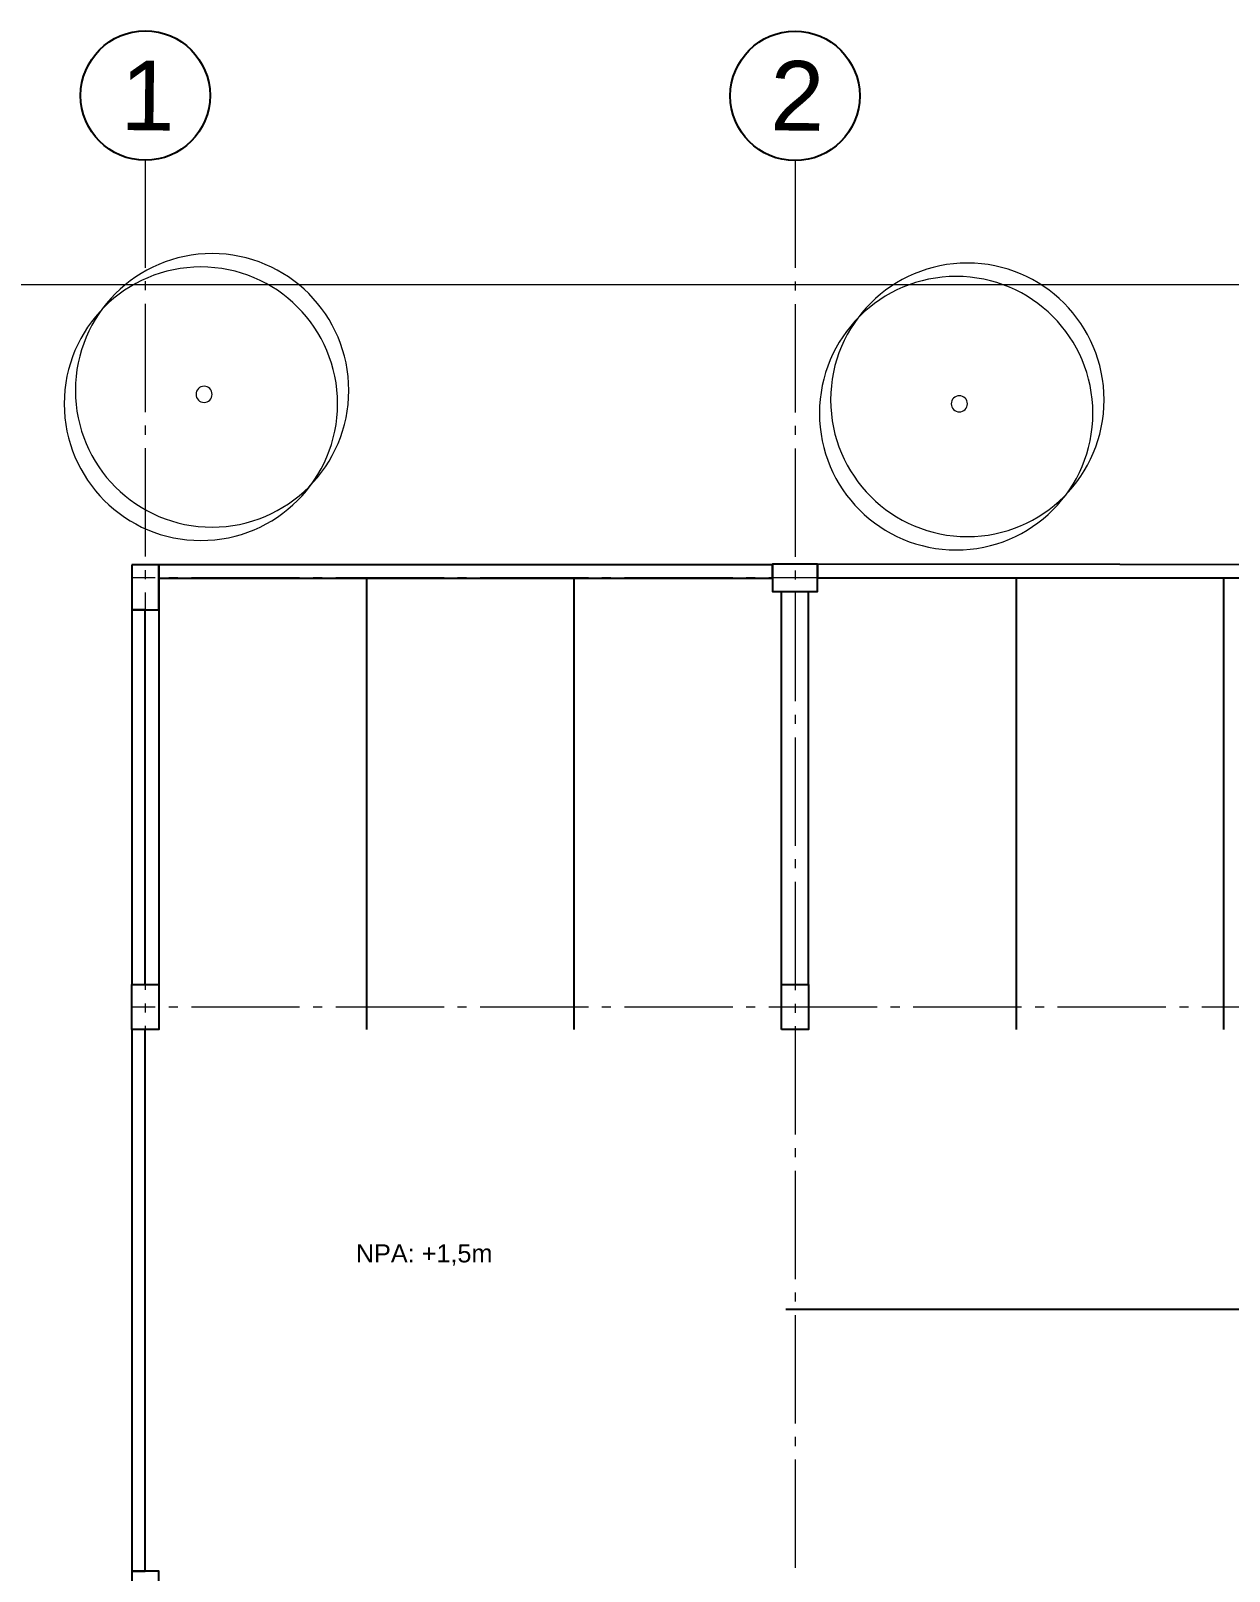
# Model space of a CAD drawing. Header units: metres. Extents: x 0 to 570, y -16 to 122.
# Drawn here: x 329.35 to 342.63, y 62.5 to 79.56 of the extents above; entities that cross this region are included whole.
import ezdxf

# ---------------------------------------------------------------- set-up
doc = ezdxf.new("R2010")
doc.units = ezdxf.units.M
doc.linetypes.add('ACAD_ISO04W100', pattern=[30, 24, -3, 0, -3])
for name, color, linetype, lineweight in [('ARQ- ARBOLES', 85, 'Continuous', 13), ('ARQ-ZONAS VERDES', 82, 'Continuous', 13), ('ejes estructurales', 252, 'ACAD_ISO04W100', 18)]:
    doc.layers.add(name, color=color, linetype=linetype, lineweight=lineweight)
for name, color, linetype in [('ARQ- COLUMNAS', 7, 'Continuous'), ('ARQ-MUROS MAMPOSTERIA', 7, 'Continuous'), ('ARQ-SUELO', 252, 'Continuous'), ('ARQ-TEXTO', 7, 'Continuous'), ('estructura ejes', 7, 'ACAD_ISO04W100')]:
    doc.layers.add(name, color=color, linetype=linetype)
doc.styles.get("Standard").update_dxf_attribs({"font": 'arial.ttf'})

# ---------------------------------------------------------------- blocks, each defined once
blk = doc.blocks.new('ARBOL')
at = {"layer": 'ARQ- ARBOLES'}
for centre, radius in [((128.732, 225.111), 1.515), ((128.856, 224.963), 1.515), ((128.821, 225.067), 0.0892)]:
    blk.add_circle(centre, radius, dxfattribs=at)

msp = doc.modelspace()

# ---------------------------------------------------------------- linework, layer by layer
at = {"layer": 'ARQ- COLUMNAS'}
for points in [[(330.466, 73.648), (330.466, 73.148), (330.766, 73.148), (330.766, 73.648), (330.466, 73.648)], [(338.066, 73.652), (337.566, 73.652), (337.566, 73.352), (338.066, 73.352), (338.066, 73.652)], [(330.466, 68.498), (330.466, 68.998), (330.766, 68.998), (330.766, 68.498), (330.466, 68.498)], [(337.666, 68.498), (337.666, 68.998), (337.966, 68.998), (337.966, 68.498), (337.666, 68.498)], [(330.466, 62.498), (330.466, 61.998), (330.766, 61.998), (330.766, 62.498), (330.466, 62.498)]]:
    msp.add_lwpolyline(points, dxfattribs=at)
at = {"layer": 'ARQ-MUROS MAMPOSTERIA'}
for points in [[(330.766, 73.648), (330.766, 73.498), (337.566, 73.498), (337.566, 73.648), (330.766, 73.648)], [(338.066, 73.648), (338.066, 73.502), (344.766, 73.502), (344.766, 73.648), (338.066, 73.652)], [(330.466, 73.148), (330.466, 68.998), (330.616, 68.998), (330.616, 73.148), (330.466, 73.148)], [(330.466, 68.498), (330.466, 62.498), (330.616, 62.498), (330.616, 68.498), (330.466, 68.498)]]:
    msp.add_lwpolyline(points, dxfattribs=at)
at = {"layer": 'ARQ-SUELO'}
for points in [[(330.766, 73.498), (330.766, 68.998)], [(333.066, 73.498), (333.066, 68.498)], [(335.366, 73.498), (335.366, 68.498)], [(340.266, 73.498), (340.266, 68.498)], [(342.566, 73.498), (342.566, 68.498)], [(337.666, 68.998), (337.666, 73.352)], [(337.966, 68.998), (337.966, 73.352)]]:
    msp.add_lwpolyline(points, dxfattribs=at)
at = {"layer": 'ARQ-SUELO', "color": 251, "true_color": 0x636466}
msp.add_lwpolyline([(388.216, 65.398), (337.716, 65.398)], dxfattribs=at)
at = {"layer": 'ARQ-ZONAS VERDES'}
msp.add_lwpolyline([(321.566, 76.75), (352.466, 76.75), (352.466, 73.652)], dxfattribs=at)
at = {"layer": 'ejes estructurales', "color": 252, "linetype": 'Continuous', "lineweight": 25}
for centre in [(330.616, 78.845), (337.816, 78.841)]:
    msp.add_circle(centre, 0.717, dxfattribs=at)
at = {"layer": 'estructura ejes', "color": 252, "lineweight": 20, "ltscale": 0.05}
for p, q in [((330.616, 78.138), (330.616, 41.048)), ((337.816, 78.135), (337.816, 41.045)), ((401.126, 73.502), (330.466, 73.502)), ((401.126, 68.748), (330.466, 68.748))]:
    msp.add_line(p, q, dxfattribs=at)

# ---------------------------------------------------------------- block references
at = {"layer": 'ARQ-ZONAS VERDES', "xscale": -1}
for p in [(460.088, -149.532), (468.458, -149.637)]:
    msp.add_blockref('ARBOL', p, dxfattribs=at)

# ---------------------------------------------------------------- texts
at = {"layer": 'ARQ-TEXTO', "insert": (334.463, 66.119), "char_height": 0.2, "attachment_point": 3}
msp.add_mtext_dynamic_manual_height_columns('NPA: +1,5m', width=2.80317, gutter_width=12.5, heights=[0], dxfattribs=at)
at = {"layer": 'ejes estructurales', "color": 252, "char_height": 0.771, "attachment_point": 1, "rotation": 359.3502}
for s, insert in [('1', (330.347, 79.234)), ('2', (337.547, 79.231))]:
    msp.add_mtext_dynamic_manual_height_columns(s, width=1.6573, gutter_width=124.494, heights=[0], dxfattribs=dict(at, insert=insert))

doc.saveas('drawing.dxf')
